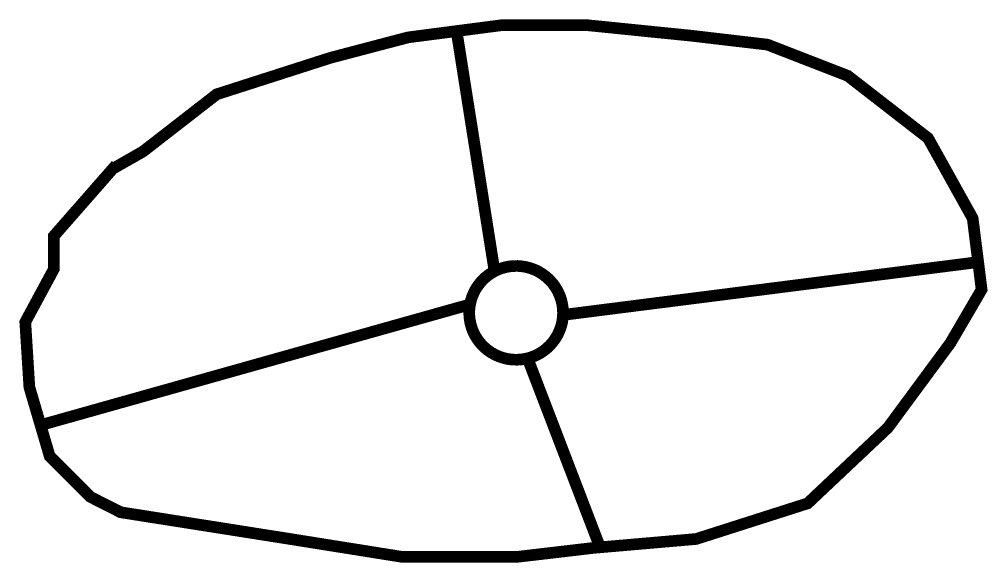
# Model space of a CAD drawing. Extents: x 0.1 to 8.41, y 0.08 to 4.74.
import ezdxf

# ---------------------------------------------------------------- set-up
doc = ezdxf.new("R2010")
doc.units = 0
doc.header["$MEASUREMENT"] = 0
doc.layers.get('0').update_dxf_attribs({"linetype": 'CONTINUOUS'})

msp = doc.modelspace()

# ---------------------------------------------------------------- linework, layer by layer
at = {"const_width": 0.1}
for points in [[(0.9279, 3.4907), (0.3918, 2.879), (0.3921, 2.5954), (0.1474, 2.1416), (0.1824, 1.583), (0.3571, 0.9896), (0.7067, 0.6405), (0.9662, 0.5088), (2.4213, 0.2794), (3.3786, 0.1265), (4.3741, 0.1265), (5.0251, 0.2029), (5.9058, 0.2794), (6.863, 0.5852), (7.5523, 1.2351), (8.0884, 1.9615), (8.3564, 2.4202), (8.2798, 3.0319), (7.8969, 3.7201), (7.2077, 4.2553), (6.5184, 4.5229), (5.8675, 4.5993), (4.9711, 4.6899), (4.2371, 4.6899), (3.4331, 4.5852), (2.769, 4.4106), (1.7903, 4.0965), (1.1577, 3.6054), (0.8896, 3.4524)], [(4.1754, 2.5779), (3.8526, 4.6201)], [(4.7629, 2.2027), (8.3268, 2.6563)], [(3.9649, 2.2931), (0.3222, 1.2689)], [(4.4468, 1.8623), (5.076, 0.2216)]]:
    msp.add_lwpolyline(points, dxfattribs=at)
msp.add_lwpolyline([(4.0623, 2.4907, -1.370548), (4.4468, 1.8274, -0.729635), (4.0623, 2.4907, -0.443864)], format="xyb", dxfattribs=at)

doc.saveas('drawing.dxf')
